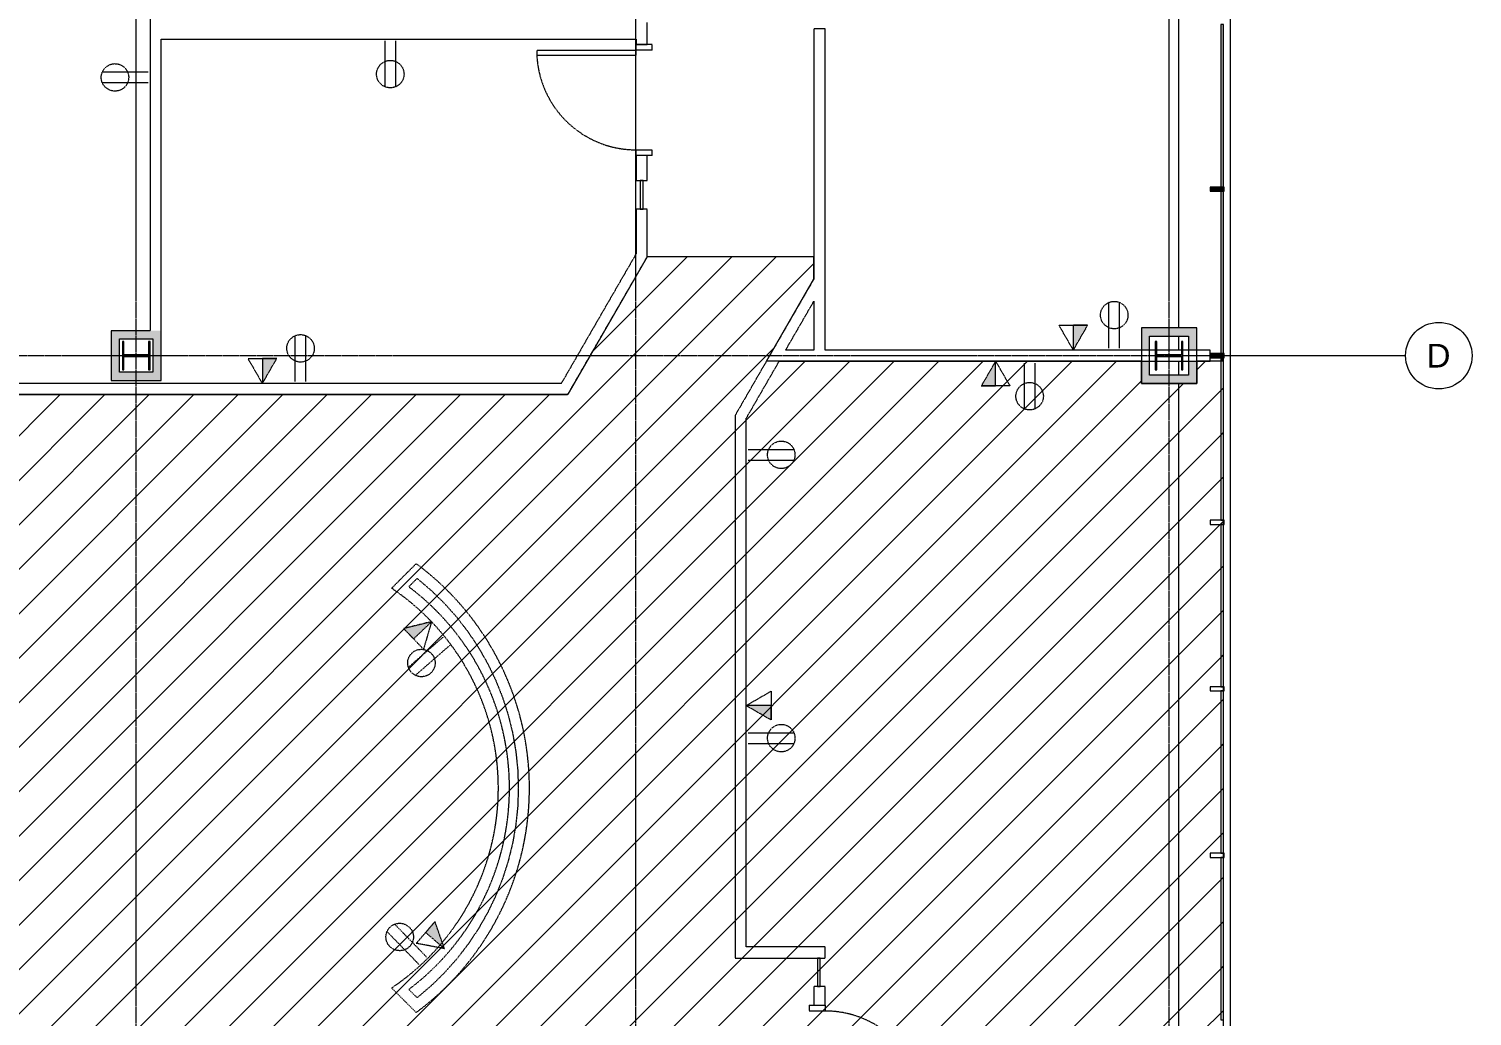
# Model space of a CAD drawing. Header units: inches. Extents: x 628 to 4383, y -418 to 2229.
# Drawn here: x 3863 to 4383, y 1012 to 1368 of the extents above; entities that cross this region are included whole.
import ezdxf

# ---------------------------------------------------------------- set-up
doc = ezdxf.new("R2010")
doc.units = ezdxf.units.IN
doc.header["$MEASUREMENT"] = 0
doc.linetypes.add('Demolished', pattern=[0.1875, 0.125, -0.0625])
doc.linetypes.add('Grid Line 1_2_', pattern=[0.875, 0.5, -0.125, 0.125, -0.125])
for name, color, linetype, lineweight in [('A-ANNO-NOTE', 131, 'Demolished', 9), ('A-DETL-GENF', 92, 'Continuous', 9), ('A-DETL-THIN', 151, 'Continuous', 9), ('A-DOOR', 31, 'Demolished', 9), ('A-DOOR-FRAM', 31, 'Demolished', 20), ('A-GLAZ-CURT', 52, 'Demolished', 9), ('A-GLAZ-CWMG', 51, 'Continuous', 13), ('A-WALL', 113, 'Demolished', 9), ('A-WALL-PATT', 111, 'Continuous', 13), ('I-WALL', 2, 'Continuous', 13), ('S-COLS', 52, 'Continuous', 13), ('S-GRID', 1, 'Continuous', 9), ('S-GRID-IDEN', 1, 'Continuous', 9)]:
    doc.layers.add(name, color=color, linetype=linetype, lineweight=lineweight)
doc.styles.add('Swis721 Lt BT', font='swissl.ttf', dxfattribs={"height": 8.514638})
pattern_1 = [(45, (2878.508, 0), (-8.012227, 8.012227), [])]

# ---------------------------------------------------------------- blocks, each defined once
blk = doc.blocks.new('Single Flush - OTJ_SOLIDFLUSH_ALUM-4837881-6TH FLOOR DEMOLITION')
at = {"layer": 'A-DOOR', "color": 250, "lineweight": 20}
for p, q in [((16.15625, 37.8125), (16.15625, 2)), ((17.90625, 37.8125), (16.15625, 37.8125)), ((17.90625, 2), (17.90625, 37.8125)), ((16.15625, 2), (17.90625, 2))]:
    blk.add_line(p, q, dxfattribs=at)
at = {"layer": 'A-DOOR', "color": 7}
blk.add_arc((17.90625, 2), 35.8125, 90, 180.5, dxfattribs=at)
at = {"layer": 'A-DOOR-FRAM', "color": 250}
for p, q in [((-20, -3.75), (-20, 2)), ((-20, 2), (-18, 2)), ((-18, -3.75), (-18, 2)), ((18.000004, -3.75), (18.000004, 2)), ((18.000004, 2), (20.000004, 2)), ((20.000004, -3.75), (20.000004, 2)), ((-20, -3.75), (-18, -3.75)), ((18.000004, -3.75), (20.000004, -3.75))]:
    blk.add_line(p, q, dxfattribs=at)
blk = doc.blocks.new('System Panel - Glazed-V3-6TH FLOOR DEMOLITION')
at = {"layer": 'A-GLAZ-CURT', "color": 250, "lineweight": 20}
for p, q in [((5.125, 1.75), (-5.125, 1.75)), ((-5.125, 1.75), (-5.125, 0.75)), ((-5.125, 0.75), (5.125, 0.75)), ((5.125, 0.75), (5.125, 1.75))]:
    blk.add_line(p, q, dxfattribs=at)
blk = doc.blocks.new('HP-Bearing Pile-Column - HP10X57-4885479-6TH FLOOR DEMOLITION')
at = {"layer": 'S-COLS', "lineweight": 9}
blk.add_hatch(color=7, dxfattribs=at).paths.add_polyline_path([(-5.1, -5), (5.1, -5), (5.1, -4.435), (0.2825, -4.435), (0.2825, 4.435), (5.1, 4.435), (5.1, 5), (-5.1, 5), (-5.1, 4.435), (-0.2825, 4.435), (-0.2825, -4.435), (-5.1, -4.435)], flags=0)
at = {"layer": 'S-COLS', "color": 8, "lineweight": 20}
for p, q in [((5.1, 5), (-5.1, 5)), ((-5.1, 5), (-5.1, 4.435)), ((-5.1, 4.435), (-0.2825, 4.435)), ((-0.2825, 4.435), (-0.2825, -4.435)), ((0.2825, -4.435), (0.2825, 4.435)), ((0.2825, 4.435), (5.1, 4.435)), ((5.1, 4.435), (5.1, 5)), ((-0.2825, -4.435), (-5.1, -4.435)), ((-5.1, -4.435), (-5.1, -5)), ((-5.1, -5), (5.1, -5)), ((5.1, -4.435), (0.2825, -4.435)), ((5.1, -5), (5.1, -4.435))]:
    blk.add_line(p, q, dxfattribs=at)
blk = doc.blocks.new('System Panel - Glazed-4980337-6TH FLOOR DEMOLITION')
at = {"layer": 'A-GLAZ-CURT', "color": 8, "linetype": 'Continuous', "lineweight": 20}
for p, q in [((29.25, 1.75), (-29.25, 1.75)), ((-29.25, 1.75), (-29.25, 0.75)), ((-29.25, 0.75), (29.25, 0.75)), ((29.25, 0.75), (29.25, 1.75))]:
    blk.add_line(p, q, dxfattribs=at)
blk = doc.blocks.new('System Panel - Glazed-5268106-6TH FLOOR DEMOLITION')
at = {"layer": 'A-GLAZ-CURT', "linetype": 'Continuous'}
blk.add_hatch(color=7, dxfattribs=at).paths.add_polyline_path([(-28.01, 1.75), (-29.26, 1.75), (-29.26, 0.75), (-28.01, 0.75)], flags=0)
at = {"layer": 'A-GLAZ-CURT', "color": 8, "linetype": 'Continuous', "lineweight": 20}
for p, q in [((-28.01, 1.75), (-29.26, 1.75)), ((-29.26, 1.75), (-29.26, 0.75)), ((-29.26, 0.75), (-28.01, 0.75)), ((29.26, 1.75), (-28.01, 1.75)), ((-28.01, 0.75), (29.26, 0.75)), ((29.26, 0.75), (29.26, 1.75))]:
    blk.add_line(p, q, dxfattribs=at)
blk = doc.blocks.new('System Panel - Glazed-V17-6TH FLOOR DEMOLITION')
at = {"layer": 'A-GLAZ-CURT', "linetype": 'Continuous'}
blk.add_hatch(color=7, dxfattribs=at).paths.add_polyline_path([(29.25, 1.75), (-29.25, 1.75), (-29.25, 0.75), (29.25, 0.75)], flags=0)
at = {"layer": 'A-GLAZ-CURT', "color": 8, "linetype": 'Continuous', "lineweight": 20}
for p, q in [((29.25, 1.75), (-29.25, 1.75)), ((-29.25, 1.75), (-29.25, 0.75)), ((-29.25, 0.75), (29.25, 0.75)), ((29.25, 0.75), (29.25, 1.75))]:
    blk.add_line(p, q, dxfattribs=at)
blk = doc.blocks.new('Rectangular Mullion - 1_5_ x 2_5_ rectangular-4980335-6TH FLOOR DEMOLITION')
at = {"layer": 'A-GLAZ-CWMG', "lineweight": 9}
blk.add_hatch(color=7, dxfattribs=at).paths.add_polyline_path([(0.75, 3), (0.75, -2), (-0.75, -2), (-0.75, 3)], flags=0)
at = {"layer": 'A-GLAZ-CWMG', "color": 8, "lineweight": 20}
for p, q in [((-0.75, 3), (0.75, 3)), ((-0.75, -2), (-0.75, 3)), ((0.75, 3), (0.75, -2)), ((0.75, -2), (-0.75, -2))]:
    blk.add_line(p, q, dxfattribs=at)
blk = doc.blocks.new('Rectangular Mullion - 1_5_ x 2_5_ rectangular-V18-6TH FLOOR DEMOLITION')
at = {"layer": 'A-GLAZ-CWMG', "lineweight": 9}
blk.add_hatch(color=7, dxfattribs=at).paths.add_polyline_path([(0.75, -2), (-0.75, -2), (-0.75, -1.75), (0.75, -1.75)], flags=0)
at = {"layer": 'A-GLAZ-CWMG', "color": 8, "lineweight": 20}
for p, q in [((-0.75, 3), (0.75, 3)), ((-0.75, -1.75), (-0.75, 3)), ((0.75, 3), (0.75, -1.75)), ((-0.75, -2), (-0.75, -1.75)), ((0.75, -2), (-0.75, -2)), ((0.75, -1.75), (0.75, -2))]:
    blk.add_line(p, q, dxfattribs=at)
blk = doc.blocks.new('System Panel - Glazed-4869387-6TH FLOOR DEMOLITION')
at = {"layer": 'A-GLAZ-CURT', "color": 250, "lineweight": 20}
for p, q in [((5.125, 1.75), (-5.125, 1.75)), ((-5.125, 1.75), (-5.125, 0.75)), ((-5.125, 0.75), (5.125, 0.75)), ((5.125, 0.75), (5.125, 1.75))]:
    blk.add_line(p, q, dxfattribs=at)
blk = doc.blocks.new('Grid - Grid Head - Circle-50561-6TH FLOOR DEMOLITION')
at = {"layer": 'S-GRID-IDEN'}
blk.add_circle((0, 0), 0.125, dxfattribs=at)

msp = doc.modelspace()

# ---------------------------------------------------------------- hatches: boundary and pattern name
at = {"layer": 'A-ANNO-NOTE'}
for points in [[(4239.27, 1252.15), (4244.43, 1261.09), (4239.27, 1261.09)], [(3947.12, 1240.16), (3952.27, 1249.09), (3947.12, 1249.09), (3947.12, 1245.87)], [(4211.27, 1239.22), (4211.27, 1248.15), (4206.11, 1239.22)], [(4001.59, 1148.11), (4008.04, 1154.29), (3998.02, 1151.83)], [(4130.37, 1118.94), (4130.37, 1124.1), (4121.43, 1124.1)], [(4012.7, 1036.5), (4009.29, 1046.24), (4005.93, 1042.33), (4010.11, 1038.73)]]:
    msp.add_hatch(color=7, dxfattribs=at).paths.add_polyline_path(points, flags=0)
at = {"layer": 'A-DETL-GENF'}
h = msp.add_hatch(dxfattribs=at)
h.set_pattern_fill('FP_3', style=0, pattern_type=2)
h.set_pattern_definition(pattern_1)
h.paths.add_polyline_path([(4263.77, 721.51), (4286.61, 721.51), (4286.61, 724.76), (4289.11, 724.76), (4289.11, 727.26), (4292.36, 727.26), (4292.36, 769.26), (4288.61, 769.26), (4288.61, 770.76), (4292.36, 770.76), (4292.36, 829.31), (4288.61, 829.31), (4288.61, 830.81), (4292.36, 830.81), (4292.36, 889.04), (4288.61, 889.04), (4288.61, 890.54), (4292.36, 890.54), (4292.36, 949.26), (4288.61, 949.26), (4288.61, 950.76), (4292.36, 950.76), (4292.36, 1009.37), (4288.61, 1009.37), (4288.61, 1010.87), (4292.36, 1010.87), (4292.36, 1069.37), (4288.61, 1069.37), (4288.61, 1070.87), (4292.36, 1070.91), (4292.36, 1129.37), (4288.61, 1129.37), (4288.61, 1130.87), (4292.36, 1130.87), (4292.36, 1189.37), (4288.61, 1189.37), (4288.61, 1190.87), (4292.36, 1190.87), (4292.36, 1248.15), (4283.77, 1248.15), (4283.77, 1240.15), (4263.77, 1240.15), (4263.77, 1248.15), (4128.7, 1248.15), (4145.82, 1277.81), (4145.82, 1285.77), (4085.75, 1285.77), (4057.11, 1236.16), (3049.26, 1236.16), (3049.26, 1269.21), (3061.15, 1269.21), (3061.15, 1296.76), (3061.24, 1296.76), (3061.24, 1339.74), (3061.15, 1339.74), (3061.15, 1400.24), (3061.24, 1400.24), (3061.24, 1444.18), (3061.15, 1444.18), (3061.15, 1504.24), (3061.24, 1504.24), (3061.24, 1547.76), (3061.15, 1547.76), (3061.15, 1575.31), (3049.26, 1575.31), (3049.26, 1611.3), (3170.36, 1611.3), (3170.36, 1624.31), (2834.28, 1624.31), (2834.28, 1611.3), (2953.28, 1611.3), (2953.28, 1575.31), (2941.25, 1575.31), (2941.25, 1269.21), (2953.28, 1269.21), (2953.28, 1236.16), (2912.74, 1236.16), (2912.74, 1255.14), (2840.74, 1255.14), (2840.74, 1236.16), (2831.2, 1236.16), (2831.2, 721.51), (2880.51, 721.51), (2880.51, 725.26), (2882.01, 725.26), (2882.01, 721.51), (2940.51, 721.51), (2940.51, 725.26), (2942.01, 725.26), (2942.01, 721.51), (2993.51, 721.51), (2993.51, 725.26), (2995.01, 725.26), (2995.01, 721.51), (3007.51, 721.51), (3007.51, 725.26), (3009.01, 725.26), (3009.01, 721.51), (3060.51, 721.51), (3060.51, 725.26), (3062.01, 725.26), (3062.01, 721.51), (3120.64, 721.51), (3120.64, 725.26), (3122.14, 725.26), (3122.14, 721.51), (3180.56, 721.51), (3180.56, 725.26), (3182.06, 725.26), (3182.06, 721.51), (3240.56, 721.51), (3240.56, 725.26), (3242.06, 725.26), (3242.06, 721.51), (3300.67, 721.51), (3300.67, 725.26), (3302.17, 725.26), (3302.17, 721.51), (3360.67, 721.51), (3360.67, 725.26), (3362.17, 725.26), (3362.17, 721.51), (3420.67, 721.51), (3420.67, 725.26), (3422.17, 725.26), (3422.17, 721.51), (3480.67, 721.51), (3480.67, 725.26), (3482.17, 725.26), (3482.17, 721.51), (3540.73, 721.51), (3540.73, 725.26), (3542.23, 725.26), (3542.23, 721.51), (3600.73, 721.51), (3600.73, 725.26), (3602.23, 725.26), (3602.23, 721.51), (3660.81, 721.51), (3660.81, 725.26), (3662.31, 725.26), (3662.31, 721.51), (3720.89, 721.51), (3720.89, 725.26), (3722.39, 725.26), (3722.39, 721.51), (3780.89, 721.51), (3780.89, 725.26), (3782.39, 725.26), (3782.39, 721.51), (3840.89, 721.51), (3840.89, 725.26), (3842.39, 725.26), (3842.39, 721.51), (3900.91, 721.51), (3900.91, 725.26), (3902.41, 725.26), (3902.41, 721.51), (3960.91, 721.51), (3960.91, 725.26), (3962.41, 725.26), (3962.41, 721.51), (4020.97, 721.51), (4020.97, 725.26), (4022.47, 725.26), (4022.47, 721.51), (4081.27, 721.51), (4081.27, 724.01), (4082.77, 724.01), (4082.77, 721.51), (4141.02, 721.51), (4141.02, 725.26), (4142.52, 725.26), (4142.52, 721.51), (4201.02, 721.51), (4201.02, 725.26), (4202.52, 725.26), (4202.52, 721.51), (4261.02, 721.51), (4261.02, 725.26), (4262.52, 725.26), (4262.52, 721.51)], flags=0)
h.paths.add_polyline_path([(4091.65, 729.92), (4071.65, 729.92), (4071.65, 749.92), (4091.65, 749.92), (4091.65, 732.92)], flags=0)
h.paths.add_polyline_path([(3902.41, 729.92), (3891.66, 729.92), (3891.66, 749.92), (3911.66, 749.92), (3911.66, 729.92), (3903.66, 729.92)], flags=0)
h.paths.add_polyline_path([(3540.73, 729.92), (3531.48, 729.92), (3531.48, 749.92), (3551.48, 749.92), (3551.48, 729.92), (3542.23, 729.92)], flags=0)
h.paths.add_polyline_path([(3183.31, 729.92), (3171.31, 729.92), (3171.31, 749.92), (3191.31, 749.92), (3191.31, 729.92), (3188.31, 729.92)], flags=0)
h.paths.add_polyline_path([(4086.88, 732.92), (4088.65, 732.92), (4088.65, 746.92), (4074.65, 746.92), (4074.65, 732.92), (4086.65, 732.92)], flags=0)
h.paths.add_polyline_path([(3894.66, 732.92), (3908.66, 732.92), (3908.66, 746.92), (3894.66, 746.92), (3894.66, 734.82)], flags=0)
h.paths.add_polyline_path([(3545.92, 732.92), (3548.48, 732.92), (3548.48, 746.92), (3534.48, 746.92), (3534.48, 732.92), (3542.23, 732.92)], flags=0)
h.paths.add_polyline_path([(3186.31, 732.92), (3188.31, 732.92), (3188.31, 746.92), (3174.31, 746.92), (3174.31, 732.92), (3185.74, 732.92)], flags=0)
h.paths.add_polyline_path([(4076.65, 734.82), (4076.65, 745.02), (4077.22, 745.02), (4077.22, 740.2), (4086.09, 740.2), (4086.09, 745.02), (4086.65, 745.02), (4086.65, 734.82), (4086.09, 734.82), (4086.09, 739.64), (4077.22, 739.64), (4077.22, 734.82)], flags=0)
h.paths.add_polyline_path([(3906.66, 734.82), (3906.09, 734.82), (3906.09, 739.64), (3897.22, 739.64), (3897.22, 734.82), (3896.66, 734.82), (3896.66, 745.02), (3897.22, 745.02), (3897.22, 740.2), (3906.09, 740.2), (3906.09, 745.02), (3906.66, 745.02), (3906.66, 734.92)], flags=0)
h.paths.add_polyline_path([(3536.48, 734.82), (3536.48, 745.02), (3537.05, 745.02), (3537.05, 740.2), (3545.92, 740.2), (3545.92, 745.02), (3546.48, 745.02), (3546.48, 734.82), (3545.92, 734.82), (3545.92, 739.64), (3537.05, 739.64), (3537.05, 734.82)], flags=0)
h.paths.add_polyline_path([(3176.31, 734.82), (3176.31, 745.02), (3176.87, 745.02), (3176.87, 740.2), (3185.74, 740.2), (3185.74, 745.02), (3186.31, 745.02), (3186.31, 734.82), (3185.74, 734.82), (3185.74, 739.64), (3176.87, 739.64), (3176.87, 734.82)], flags=0)
h.paths.add_polyline_path([(4280.34, 964.1), (4263.77, 964.1), (4263.77, 984.1), (4283.77, 984.1), (4283.77, 964.1), (4280.77, 964.1)], flags=0)
h.paths.add_polyline_path([(4278.77, 967.1), (4280.77, 967.1), (4280.77, 981.1), (4266.77, 981.1), (4266.77, 967.1), (4278.21, 967.1)], flags=0)
h.paths.add_polyline_path([(4278.77, 969), (4278.21, 969), (4278.21, 973.81), (4269.34, 973.81), (4269.34, 969), (4268.77, 969), (4268.77, 979.2), (4269.34, 979.2), (4269.34, 974.38), (4278.21, 974.38), (4278.21, 979.2), (4278.77, 979.2), (4278.77, 973.81)], flags=0)
h.paths.add_polyline_path([(3906.09, 969), (3906.09, 973.81), (3897.22, 973.81), (3897.22, 969), (3896.66, 969), (3896.66, 979.2), (3897.22, 979.2), (3897.22, 974.38), (3906.09, 974.38), (3906.09, 979.2), (3906.66, 979.2), (3906.66, 969)], flags=0)
h.paths.add_polyline_path([(3536.48, 969), (3536.48, 979.2), (3537.05, 979.2), (3537.05, 974.38), (3545.92, 974.38), (3545.92, 979.2), (3546.48, 979.2), (3546.48, 969), (3545.92, 969), (3545.92, 973.81), (3537.05, 973.81), (3537.05, 969)], flags=0)
h.paths.add_polyline_path([(3185.74, 969), (3185.74, 973.81), (3176.87, 973.8), (3176.87, 969), (3176.31, 969), (3176.31, 979.2), (3176.87, 979.2), (3176.87, 974.38), (3185.74, 974.38), (3185.74, 979.2), (3186.31, 979.2), (3186.31, 969)], flags=0)
h.paths.add_polyline_path([(3910.62, 969.1), (3907.62, 969.1), (3907.62, 980.1), (3895.62, 980.1), (3895.62, 969.1), (3892.62, 969.1), (3892.62, 983.1), (3910.62, 983.1), (3910.62, 980.1)], flags=0)
h.paths.add_polyline_path([(3535.44, 969.1), (3532.44, 969.1), (3532.44, 983.1), (3550.44, 983.1), (3550.44, 969.1), (3547.44, 969.1), (3547.44, 980.1), (3535.44, 980.1), (3535.44, 973.81)], flags=0)
h.paths.add_polyline_path([(3190.27, 969.1), (3187.27, 969.1), (3187.27, 980.1), (3175.38, 980.1), (3175.38, 983.1), (3190.27, 983.1), (3190.27, 980.1)], flags=0)
h.paths.add_polyline_path([(3240.93, 1160.19), (3240.93, 1160.19), (3240.93, 1160.56)], flags=0)
h = msp.add_hatch(dxfattribs=at)
h.set_pattern_fill('FP_3', style=0, pattern_type=2)
h.set_pattern_definition(pattern_1)
h.paths.add_polyline_path([(4292.36, 721.51), (4293.36, 721.51), (4293.36, 1248.15), (4292.36, 1248.15), (4292.36, 1190.87), (4288.61, 1190.87), (4288.61, 1189.37), (4292.36, 1189.37), (4292.36, 1130.87), (4288.61, 1130.87), (4288.61, 1129.37), (4292.36, 1129.37), (4292.36, 1070.87), (4288.61, 1070.87), (4288.61, 1069.37), (4292.36, 1069.37), (4292.36, 1010.87), (4288.61, 1010.87), (4288.61, 1009.37), (4292.36, 1009.37), (4292.36, 950.76), (4288.61, 950.76), (4288.61, 949.26), (4292.36, 949.26), (4292.36, 890.54), (4288.61, 890.54), (4288.61, 889.04), (4292.36, 889.04), (4292.36, 830.81), (4288.61, 830.81), (4288.61, 829.31), (4292.36, 829.31), (4292.36, 770.76), (4288.61, 770.76), (4288.61, 769.26), (4292.36, 769.26), (4292.36, 727.26), (4289.11, 727.26), (4289.11, 724.76), (4286.61, 724.76), (4286.61, 721.51), (4288.61, 721.51)], flags=0)
h.paths.add_polyline_path([(3900.91, 721.51), (3902.41, 721.51), (3902.41, 725.26), (3900.91, 725.26)], flags=0)
h.paths.add_polyline_path([(3720.89, 721.51), (3722.39, 721.51), (3722.39, 725.26), (3720.89, 725.26)], flags=0)
h.paths.add_polyline_path([(2940.51, 721.51), (2942.01, 721.51), (2942.01, 725.26), (2940.51, 725.26)], flags=0)
h.paths.add_polyline_path([(2995.01, 721.51), (2995.01, 725.26), (2993.51, 725.26), (2993.51, 721.51)], flags=0)
h.paths.add_polyline_path([(3960.91, 721.51), (3962.41, 721.51), (3962.41, 725.26), (3960.91, 725.26)], flags=0)
h.paths.add_polyline_path([(3007.51, 721.51), (3009.01, 721.51), (3009.01, 725.26), (3007.51, 725.26)], flags=0)
h.paths.add_polyline_path([(4261.02, 721.51), (4262.52, 721.51), (4262.52, 725.26), (4261.02, 725.26)], flags=0)
h.paths.add_polyline_path([(3060.51, 721.51), (3062.01, 721.51), (3062.01, 725.26), (3060.51, 725.26)], flags=0)
h.paths.add_polyline_path([(3842.39, 721.51), (3842.39, 725.26), (3840.89, 725.26), (3840.89, 721.51)], flags=0)
h.paths.add_polyline_path([(3120.64, 721.51), (3122.14, 721.51), (3122.14, 725.26), (3120.64, 725.26)], flags=0)
h.paths.add_polyline_path([(3780.89, 721.51), (3782.39, 721.51), (3782.39, 725.26), (3780.89, 725.26)], flags=0)
h.paths.add_polyline_path([(3180.56, 721.51), (3182.06, 721.51), (3182.06, 725.26), (3180.56, 725.26)], flags=0)
h.paths.add_polyline_path([(3240.56, 721.51), (3242.06, 721.51), (3242.06, 725.26), (3240.56, 725.26)], flags=0)
h.paths.add_polyline_path([(3662.31, 721.51), (3662.31, 725.26), (3660.81, 725.26), (3660.81, 721.51)], flags=0)
h.paths.add_polyline_path([(3360.67, 721.51), (3362.17, 721.51), (3362.17, 725.26), (3360.67, 725.26)], flags=0)
h.paths.add_polyline_path([(3300.67, 721.51), (3302.17, 721.51), (3302.17, 725.26), (3300.67, 725.26)], flags=0)
h.paths.add_polyline_path([(4022.47, 721.51), (4022.47, 725.26), (4020.97, 725.26), (4020.97, 721.51)], flags=0)
h.paths.add_polyline_path([(3420.67, 721.51), (3422.17, 721.51), (3422.17, 725.26), (3420.67, 725.26)], flags=0)
h.paths.add_polyline_path([(3602.23, 721.51), (3602.23, 725.26), (3600.73, 725.26), (3600.73, 721.51)], flags=0)
h.paths.add_polyline_path([(3480.67, 721.51), (3482.17, 721.51), (3482.17, 725.26), (3480.67, 725.26)], flags=0)
h.paths.add_polyline_path([(3540.73, 721.51), (3542.23, 721.51), (3542.23, 725.26), (3540.73, 725.26)], flags=0)
h.paths.add_polyline_path([(4142.52, 721.51), (4142.52, 725.26), (4141.02, 725.26), (4141.02, 721.51)], flags=0)
h.paths.add_polyline_path([(4202.52, 721.51), (4202.52, 725.26), (4201.02, 725.26), (4201.02, 721.51)], flags=0)
h.paths.add_polyline_path([(4082.77, 721.51), (4082.77, 724.01), (4081.27, 724.01), (4081.27, 721.51)], flags=0)
h.paths.add_polyline_path([(2882.01, 721.51), (2882.01, 725.26), (2880.51, 725.26), (2880.51, 721.51)], flags=0)
h.paths.add_polyline_path([(4081.27, 729.92), (4091.65, 729.92), (4091.65, 749.92), (4071.65, 749.92), (4071.65, 729.92), (4079.65, 729.92)], flags=0)
h.paths.add_polyline_path([(3891.66, 729.92), (3911.66, 729.92), (3911.66, 749.92), (3891.66, 749.92), (3891.66, 736.45)], flags=0)
h.paths.add_polyline_path([(3542.23, 729.92), (3551.48, 729.92), (3551.48, 749.92), (3531.48, 749.92), (3531.48, 729.92), (3540.73, 729.92)], flags=0)
h.paths.add_polyline_path([(3174.31, 729.92), (3191.31, 729.92), (3191.31, 749.92), (3171.31, 749.92), (3171.31, 729.92)], flags=0)
h.paths.add_polyline_path([(4088.65, 732.92), (4074.65, 732.92), (4074.65, 746.92), (4088.65, 746.92)], flags=0)
h.paths.add_polyline_path([(3908.66, 732.92), (3894.66, 732.92), (3894.66, 746.92), (3908.66, 746.92), (3908.66, 736.45)], flags=0)
h.paths.add_polyline_path([(3534.48, 732.92), (3534.48, 746.92), (3548.48, 746.92), (3548.48, 732.92), (3540.73, 732.92)], flags=0)
h.paths.add_polyline_path([(3182.06, 732.92), (3174.31, 732.92), (3174.31, 746.92), (3188.31, 746.92), (3188.31, 732.92)], flags=0)
h.paths.add_polyline_path([(4086.09, 734.82), (4086.65, 734.82), (4086.65, 745.02), (4086.09, 745.02), (4086.09, 740.2), (4077.22, 740.2), (4077.22, 745.02), (4076.65, 745.02), (4076.65, 734.82), (4077.22, 734.82), (4077.22, 739.64), (4086.09, 739.64), (4086.09, 735.48)], flags=0)
h.paths.add_polyline_path([(3896.66, 734.82), (3897.22, 734.82), (3897.22, 739.64), (3906.09, 739.64), (3906.09, 734.82), (3906.66, 734.82), (3906.66, 745.02), (3906.09, 745.02), (3906.09, 740.2), (3897.22, 740.2), (3897.22, 745.02), (3896.66, 745.02), (3896.66, 734.92)], flags=0)
h.paths.add_polyline_path([(3536.48, 734.82), (3537.05, 734.82), (3537.05, 739.64), (3545.92, 739.64), (3545.92, 734.82), (3546.48, 734.82), (3546.48, 745.02), (3545.92, 745.02), (3545.92, 740.2), (3537.05, 740.2), (3537.05, 745.02), (3536.48, 745.02), (3536.48, 734.92)], flags=0)
h.paths.add_polyline_path([(3186.31, 734.82), (3186.31, 745.02), (3185.74, 745.02), (3185.74, 740.2), (3176.87, 740.2), (3176.87, 745.02), (3176.31, 745.02), (3176.31, 734.82), (3176.87, 734.82), (3176.87, 739.64), (3185.74, 739.64), (3185.74, 734.82)], flags=0)
h.paths.add_polyline_path([(4266.77, 964.1), (4283.77, 964.1), (4283.77, 984.1), (4263.77, 984.1), (4263.77, 964.1)], flags=0)
h.paths.add_polyline_path([(4277.24, 967.1), (4266.77, 967.1), (4266.77, 981.1), (4280.77, 981.1), (4280.77, 967.1), (4279.35, 967.1)], flags=0)
h.paths.add_polyline_path([(4278.77, 969), (4278.77, 979.2), (4278.21, 979.2), (4278.21, 974.38), (4269.34, 974.38), (4269.34, 979.2), (4268.77, 979.2), (4268.77, 969), (4269.34, 969), (4269.34, 973.81), (4278.21, 973.81), (4278.21, 969)], flags=0)
h.paths.add_polyline_path([(3906.66, 969), (3906.66, 979.2), (3906.09, 979.2), (3906.09, 974.38), (3897.22, 974.38), (3897.22, 979.2), (3896.66, 979.2), (3896.66, 969), (3897.22, 969), (3897.22, 973.81), (3906.09, 973.81), (3906.09, 969)], flags=0)
h.paths.add_polyline_path([(3536.48, 969), (3537.05, 969), (3537.05, 973.81), (3545.92, 973.81), (3545.92, 969), (3546.48, 969), (3546.48, 979.2), (3545.92, 979.2), (3545.92, 974.38), (3537.05, 974.38), (3537.05, 979.2), (3536.48, 979.2), (3536.48, 969.1)], flags=0)
h.paths.add_polyline_path([(3186.31, 969), (3186.31, 979.2), (3185.74, 979.2), (3185.74, 974.38), (3176.87, 974.38), (3176.87, 979.2), (3176.31, 979.2), (3176.31, 969), (3176.87, 969), (3176.88, 973.81), (3185.74, 973.81), (3185.74, 969)], flags=0)
h.paths.add_polyline_path([(3910.62, 969.1), (3910.62, 983.1), (3892.62, 983.1), (3892.62, 969.1), (3895.62, 969.1), (3895.62, 980.1), (3907.62, 980.1), (3907.62, 969.1), (3907.87, 969.1)], flags=0)
h.paths.add_polyline_path([(3535.44, 969.1), (3535.44, 980.1), (3547.44, 980.1), (3547.44, 969.1), (3550.44, 969.1), (3550.44, 983.1), (3532.44, 983.1), (3532.44, 969.1), (3535.24, 969.1)], flags=0)
h.paths.add_polyline_path([(3187.27, 969.1), (3190.27, 969.1), (3190.27, 983.1), (3175.38, 983.07), (3175.38, 980.1), (3187.27, 980.1)], flags=0)
h.paths.add_polyline_path([(3061.24, 1269.21), (3061.24, 1296.76), (3061.15, 1296.76), (3061.15, 1269.21)], flags=0)
h.paths.add_polyline_path([(3061.24, 1339.74), (3061.24, 1400.24), (3061.15, 1400.24), (3061.15, 1339.74)], flags=0)
h.paths.add_polyline_path([(3061.24, 1444.18), (3061.24, 1504.24), (3061.15, 1504.24), (3061.15, 1444.18)], flags=0)
h.paths.add_polyline_path([(3061.24, 1547.76), (3061.24, 1575.31), (3061.15, 1575.31), (3061.15, 1547.76)], flags=0)
at = {"layer": 'A-WALL-PATT', "lineweight": 9}
for points in [[(3895.62, 1241.15), (3895.62, 1259.15), (3892.62, 1259.15), (3892.62, 1241.15)], [(3907.62, 1256.15), (3910.62, 1256.15), (3910.62, 1259.15), (3895.62, 1259.15), (3895.62, 1256.15), (3906.62, 1256.15)], [(4280.77, 1257.15), (4283.77, 1257.15), (4283.77, 1260.15), (4266.77, 1260.15), (4266.77, 1257.15), (4277.24, 1257.15)], [(3910.62, 1241.15), (3910.62, 1256.15), (3907.62, 1256.15), (3907.62, 1241.15)], [(3895.62, 1241.15), (3907.62, 1241.15), (3907.62, 1244.15), (3895.62, 1244.15)], [(4280.77, 1240.15), (4280.77, 1243.15), (4266.77, 1243.15), (4266.77, 1240.15), (4277.24, 1240.15)]]:
    msp.add_hatch(color=7, dxfattribs=at).paths.add_polyline_path(points, flags=0)
h = msp.add_hatch(color=7, dxfattribs=at)
h.paths.add_polyline_path([(4263.77, 1240.15), (4266.77, 1240.15), (4266.77, 1248.15), (4263.77, 1248.15), (4263.77, 1245.87)], flags=0)
h.paths.add_polyline_path([(4263.77, 1252.15), (4266.77, 1252.15), (4266.77, 1260.15), (4263.77, 1260.15)], flags=0)
h = msp.add_hatch(color=7, dxfattribs=at)
h.paths.add_polyline_path([(4283.77, 1240.15), (4283.77, 1248.15), (4280.77, 1248.15), (4280.77, 1240.15)], flags=0)
h.paths.add_polyline_path([(4280.77, 1252.15), (4283.77, 1252.15), (4283.77, 1257.15), (4280.77, 1257.15)], flags=0)

# ---------------------------------------------------------------- linework, layer by layer
at = {"layer": 'A-ANNO-NOTE', "color": 7}
for p, q in [((3991.28, 1363.56), (3991.28, 1347.03)), ((3995.11, 1363.56), (3995.11, 1347.03)), ((3905.96, 1352.32), (3889.44, 1352.32)), ((3905.96, 1348.49), (3889.44, 1348.49)), ((4252.1, 1252.81), (4252.1, 1269.33)), ((4255.93, 1252.81), (4255.93, 1269.33)), ((4239.27, 1252.15), (4234.11, 1261.09)), ((4234.11, 1261.09), (4244.43, 1261.09)), ((4239.27, 1252.15), (4244.43, 1261.09)), ((4244.43, 1261.09), (4239.27, 1261.09)), ((4239.27, 1261.09), (4239.27, 1252.15)), ((4239.27, 1252.15), (4244.43, 1261.09)), ((3958.94, 1240.81), (3958.94, 1257.34)), ((3962.78, 1240.81), (3962.78, 1257.34)), ((3947.12, 1240.16), (3941.96, 1249.09)), ((3941.96, 1249.09), (3952.27, 1249.09)), ((3947.12, 1240.16), (3952.27, 1249.09)), ((3952.27, 1249.09), (3947.12, 1249.09)), ((3947.12, 1249.09), (3947.12, 1240.16)), ((3947.12, 1240.16), (3952.27, 1249.09)), ((4211.27, 1248.15), (4206.11, 1239.22)), ((4211.27, 1248.15), (4206.11, 1239.22)), ((4211.27, 1239.22), (4211.27, 1248.15)), ((4211.27, 1248.15), (4216.43, 1239.22)), ((4221.61, 1247.5), (4221.61, 1230.97)), ((4225.45, 1247.5), (4225.45, 1230.97)), ((4206.11, 1239.22), (4211.27, 1239.22)), ((4216.43, 1239.22), (4206.11, 1239.22)), ((4122.09, 1216.34), (4138.61, 1216.34)), ((4122.09, 1212.5), (4138.61, 1212.5)), ((4008.04, 1154.29), (3998.02, 1151.83)), ((4008.04, 1154.29), (3998.02, 1151.83)), ((3998.02, 1151.83), (4001.59, 1148.11)), ((4005.16, 1144.39), (3998.02, 1151.83)), ((4001.59, 1148.11), (4008.04, 1154.29)), ((4008.04, 1154.29), (4005.16, 1144.39)), ((4012.17, 1148.71), (3999.7, 1137.85)), ((4014.68, 1145.81), (4002.22, 1134.96)), ((4121.43, 1124.1), (4130.37, 1129.25)), ((4130.37, 1129.25), (4130.37, 1118.94)), ((4121.43, 1124.1), (4130.37, 1118.94)), ((4130.37, 1124.1), (4121.43, 1124.1)), ((4121.43, 1124.1), (4130.37, 1118.94)), ((4130.37, 1118.94), (4130.37, 1124.1)), ((4122.09, 1114.27), (4138.61, 1114.27)), ((4122.09, 1110.44), (4138.61, 1110.44)), ((4006.28, 1033.47), (3994.76, 1045.32)), ((4002.56, 1038.42), (4009.29, 1046.24)), ((4009.29, 1046.24), (4005.93, 1042.33)), ((4012.7, 1036.5), (4009.29, 1046.24)), ((4012.7, 1036.5), (4009.29, 1046.24)), ((4003.53, 1030.8), (3992.01, 1042.65)), ((4005.93, 1042.33), (4012.7, 1036.5)), ((4012.7, 1036.5), (4002.56, 1038.42))]:
    msp.add_line(p, q, dxfattribs=at)
for centre in [(3894, 1350.4), (3993.19, 1351.59), (4254.01, 1264.77), (3960.86, 1252.78), (4223.53, 1235.54), (4134.05, 1214.42), (4004.4, 1139.41), (4134.05, 1112.35), (3996.57, 1040.71)]:
    msp.add_circle(centre, 4.95, dxfattribs=at)
at = {"layer": 'A-DETL-THIN'}
for p, q in [((4085.75, 1285.77), (4057.11, 1236.16)), ((4145.82, 1285.77), (4085.75, 1285.77)), ((4145.82, 1277.81), (4145.82, 1285.77)), ((4128.7, 1248.15), (4145.82, 1277.81)), ((4263.77, 1248.15), (4128.7, 1248.15)), ((4263.77, 1240.15), (4263.77, 1248.15)), ((4293.36, 1248.15), (4283.77, 1248.15)), ((4283.77, 1248.15), (4283.77, 1240.15)), ((4293.36, 721.51), (4293.36, 1248.15)), ((4283.77, 1240.15), (4263.77, 1240.15)), ((4057.11, 1236.16), (3049.26, 1236.16))]:
    msp.add_line(p, q, dxfattribs=at)
at = {"layer": 'A-WALL', "linetype": 'Continuous'}
for p, q in [((4295.74, 1971.52), (4295.74, 889.04)), ((4277.24, 1260.15), (4277.24, 1428.28)), ((4277.24, 1252.15), (4277.24, 1257.15)), ((4277.24, 1243.15), (4277.24, 1248.15)), ((4277.24, 984.1), (4277.24, 1240.15))]:
    msp.add_line(p, q, dxfattribs=at)
at = {"layer": 'A-WALL', "color": 250, "lineweight": 20}
for p, q in [((3906.62, 1428.28), (3906.62, 1259.15)), ((4085.75, 1362.21), (4085.75, 1370.21)), ((4145.82, 1367.89), (4145.82, 1277.81)), ((4149.82, 1367.89), (4145.82, 1367.89)), ((4149.82, 1252.15), (4149.82, 1367.89)), ((3910.62, 1259.15), (3910.62, 1364.21)), ((3910.62, 1364.21), (4081.75, 1364.21)), ((4081.75, 1364.21), (4081.75, 1362.21)), ((4081.75, 1362.21), (4085.75, 1362.21)), ((4085.75, 1322.21), (4081.75, 1322.21)), ((4081.75, 1322.21), (4081.75, 1313.21)), ((4085.75, 1313.21), (4085.75, 1322.21)), ((4081.75, 1313.21), (4085.75, 1313.21)), ((4085.75, 1302.96), (4081.75, 1302.96)), ((4081.75, 1302.96), (4081.75, 1286.84)), ((4085.75, 1285.77), (4085.75, 1302.96)), ((4081.75, 1286.84), (4054.8, 1240.16)), ((4057.11, 1236.16), (4085.75, 1285.77)), ((4145.82, 1277.81), (4117.43, 1228.64)), ((4135.63, 1252.15), (4145.82, 1269.81)), ((4145.82, 1269.81), (4145.82, 1252.15)), ((4121.43, 1227.57), (4133.32, 1248.15)), ((4133.32, 1248.15), (4268.77, 1248.15)), ((4145.82, 1252.15), (4135.63, 1252.15)), ((4268.77, 1252.15), (4149.82, 1252.15)), ((4278.21, 1252.15), (4269.34, 1252.15)), ((4269.34, 1248.15), (4278.21, 1248.15)), ((4288.61, 1252.15), (4278.77, 1252.15)), ((4278.77, 1248.15), (4288.61, 1248.15)), ((4288.61, 1248.15), (4288.61, 1252.15)), ((4054.8, 1240.16), (3567.55, 1240.16)), ((3175.38, 1236.16), (4057.11, 1236.16)), ((4117.43, 1228.64), (4117.43, 1033.1)), ((4121.43, 1037.1), (4121.43, 1227.57)), ((4149.82, 1037.1), (4121.43, 1037.1)), ((4149.82, 1033.1), (4149.82, 1037.1)), ((4117.43, 1033.1), (4149.82, 1033.1)), ((4145.82, 1022.85), (4145.82, 1016.13)), ((4149.82, 1022.85), (4145.82, 1022.85)), ((4149.82, 1016.13), (4149.82, 1022.85)), ((4145.82, 1016.13), (4149.82, 1016.13))]:
    msp.add_line(p, q, dxfattribs=at)
at = {"layer": 'A-WALL', "color": 7}
for p, q in [((3993.66, 1166.35), (4002.51, 1175.2)), ((4002.86, 1169.89), (3999.84, 1166.87)), ((4002.51, 1013.5), (3993.66, 1022.35)), ((3999.84, 1021.83), (4002.86, 1018.81))]:
    msp.add_line(p, q, dxfattribs=at)
at = {"layer": 'A-WALL', "color": 7, "flags": 128}
msp.add_lwpolyline([(4002.86, 1169.89), (4007.94, 1165.56), (4012.71, 1160.89), (4017.14, 1155.9), (4021.22, 1150.62), (4024.92, 1145.06), (4028.23, 1139.27), (4031.13, 1133.26), (4033.61, 1127.06), (4035.65, 1120.71), (4037.25, 1114.23), (4038.4, 1107.66), (4039.09, 1101.02), (4039.32, 1094.35), (4039.09, 1087.68), (4038.4, 1081.04), (4037.25, 1074.47), (4035.65, 1067.99), (4033.61, 1061.64), (4031.13, 1055.44), (4028.23, 1049.43), (4024.92, 1043.64), (4021.22, 1038.08), (4017.14, 1032.8), (4012.71, 1027.81), (4007.94, 1023.14), (4002.86, 1018.81)], dxfattribs=at)
at = {"layer": 'A-WALL', "color": 7}
for centre, radius, start, end in [((3942.83, 1094.35), 100.49, 51.2658, 53.5659), ((3942.83, 1094.35), 100.49, 306.4341, 51.2658), ((3945.51, 1094.35), 86.62, 53.5401, 56.2262), ((3945.51, 1094.35), 90.62, 306.8395, 53.1605), ((3945.51, 1094.35), 86.62, 306.4599, 53.5401), ((3945.51, 1094.35), 86.62, 303.7738, 306.4599)]:
    msp.add_arc(centre, radius, start, end, dxfattribs=at)
at = {"layer": 'I-WALL', "color": 8, "lineweight": 20}
for p, q in [((3892.62, 1259.15), (3892.62, 1241.15)), ((3906.62, 1259.15), (3892.62, 1259.15)), ((3910.62, 1241.15), (3910.62, 1259.15)), ((4263.77, 1260.15), (4263.77, 1240.15)), ((4283.77, 1260.15), (4263.77, 1260.15)), ((4283.77, 1240.15), (4283.77, 1260.15)), ((3895.62, 1244.15), (3895.62, 1256.15)), ((3895.62, 1256.15), (3907.62, 1256.15)), ((3907.62, 1256.15), (3907.62, 1244.15)), ((4266.77, 1243.15), (4266.77, 1257.15)), ((4266.77, 1257.15), (4280.77, 1257.15)), ((4280.77, 1257.15), (4280.77, 1243.15)), ((3907.62, 1244.15), (3895.62, 1244.15)), ((4280.77, 1243.15), (4266.77, 1243.15)), ((3892.62, 1241.15), (3910.62, 1241.15)), ((4263.77, 1240.15), (4283.77, 1240.15))]:
    msp.add_line(p, q, dxfattribs=at)
at = {"layer": 'S-GRID', "linetype": 'Grid Line 1_2_'}
for p, q in [((3901.66, 640.48), (3901.66, 2204.87)), ((4081.65, 640.48), (4081.65, 2204.87)), ((4273.77, 640.48), (4273.77, 2204.87)), ((1615.68, 1250.15), (4358.95, 1250.15))]:
    msp.add_line(p, q, dxfattribs=at)

# ---------------------------------------------------------------- block references
at = {"layer": 'A-DOOR', "color": 7}
for p, rotation in [((4083.75, 1342.21), 89.9999999999999), ((4147.82, 996.13), 269.9999999999999)]:
    msp.add_blockref('Single Flush - OTJ_SOLIDFLUSH_ALUM-4837881-6TH FLOOR DEMOLITION', p, dxfattribs=dict(at, rotation=rotation))
at = {"layer": 'A-GLAZ-CURT', "linetype": 'Continuous', "rotation": 269.9999999999999}
for name, p in [('System Panel - Glazed-V17-6TH FLOOR DEMOLITION', (4291.61, 1340.15)), ('System Panel - Glazed-V17-6TH FLOOR DEMOLITION', (4291.61, 1280.15)), ('System Panel - Glazed-5268106-6TH FLOOR DEMOLITION', (4291.61, 1220.14)), ('System Panel - Glazed-4980337-6TH FLOOR DEMOLITION', (4291.61, 1160.12)), ('System Panel - Glazed-4980337-6TH FLOOR DEMOLITION', (4291.61, 1100.12)), ('System Panel - Glazed-4980337-6TH FLOOR DEMOLITION', (4291.61, 1040.12))]:
    msp.add_blockref(name, p, dxfattribs=at)
at = {"layer": 'A-GLAZ-CURT', "color": 7, "rotation": 90.00000000000001}
for name, p in [('System Panel - Glazed-4869387-6TH FLOOR DEMOLITION', (4085, 1308.08)), ('System Panel - Glazed-V3-6TH FLOOR DEMOLITION', (4148.82, 1027.97))]:
    msp.add_blockref(name, p, dxfattribs=at)
at = {"layer": 'A-GLAZ-CWMG', "lineweight": 9, "extrusion": (0, 0, -1), "rotation": 270.0000000000001}
for name, p in [('Rectangular Mullion - 1_5_ x 2_5_ rectangular-4980335-6TH FLOOR DEMOLITION', (-4291.61, 1310.15)), ('Rectangular Mullion - 1_5_ x 2_5_ rectangular-4980335-6TH FLOOR DEMOLITION', (-4291.61, 1250.15)), ('Rectangular Mullion - 1_5_ x 2_5_ rectangular-V18-6TH FLOOR DEMOLITION', (-4291.61, 1190.12)), ('Rectangular Mullion - 1_5_ x 2_5_ rectangular-V18-6TH FLOOR DEMOLITION', (-4291.61, 1130.12)), ('Rectangular Mullion - 1_5_ x 2_5_ rectangular-V18-6TH FLOOR DEMOLITION', (-4291.61, 1070.12))]:
    msp.add_blockref(name, p, dxfattribs=at)
at = {"layer": 'S-COLS', "lineweight": 9, "rotation": 89.99999999999991}
for p in [(3901.66, 1250.15), (4273.77, 1250.15)]:
    msp.add_blockref('HP-Bearing Pile-Column - HP10X57-4885479-6TH FLOOR DEMOLITION', p, dxfattribs=at)
at = {"layer": 'S-GRID-IDEN', "xscale": 95.99999999999994, "yscale": 95.99999999999994, "zscale": 95.99999999999994, "rotation": 269.9999999999995}
msp.add_blockref('Grid - Grid Head - Circle-50561-6TH FLOOR DEMOLITION', (4370.95, 1250.15), dxfattribs=at)

# ---------------------------------------------------------------- next in the draw order: texts
at = {"layer": 'S-GRID-IDEN', "insert": (4370.85, 1254.39), "char_height": 8.51, "width": 9.936, "attachment_point": 2, "line_spacing_factor": 1.00667, "style": 'Swis721 Lt BT', "bg_fill": 3, "box_fill_scale": 1.25, "bg_fill_color": 0, "bg_fill_transparency": 0}
msp.add_mtext('D', dxfattribs=at)

doc.saveas('drawing.dxf')
